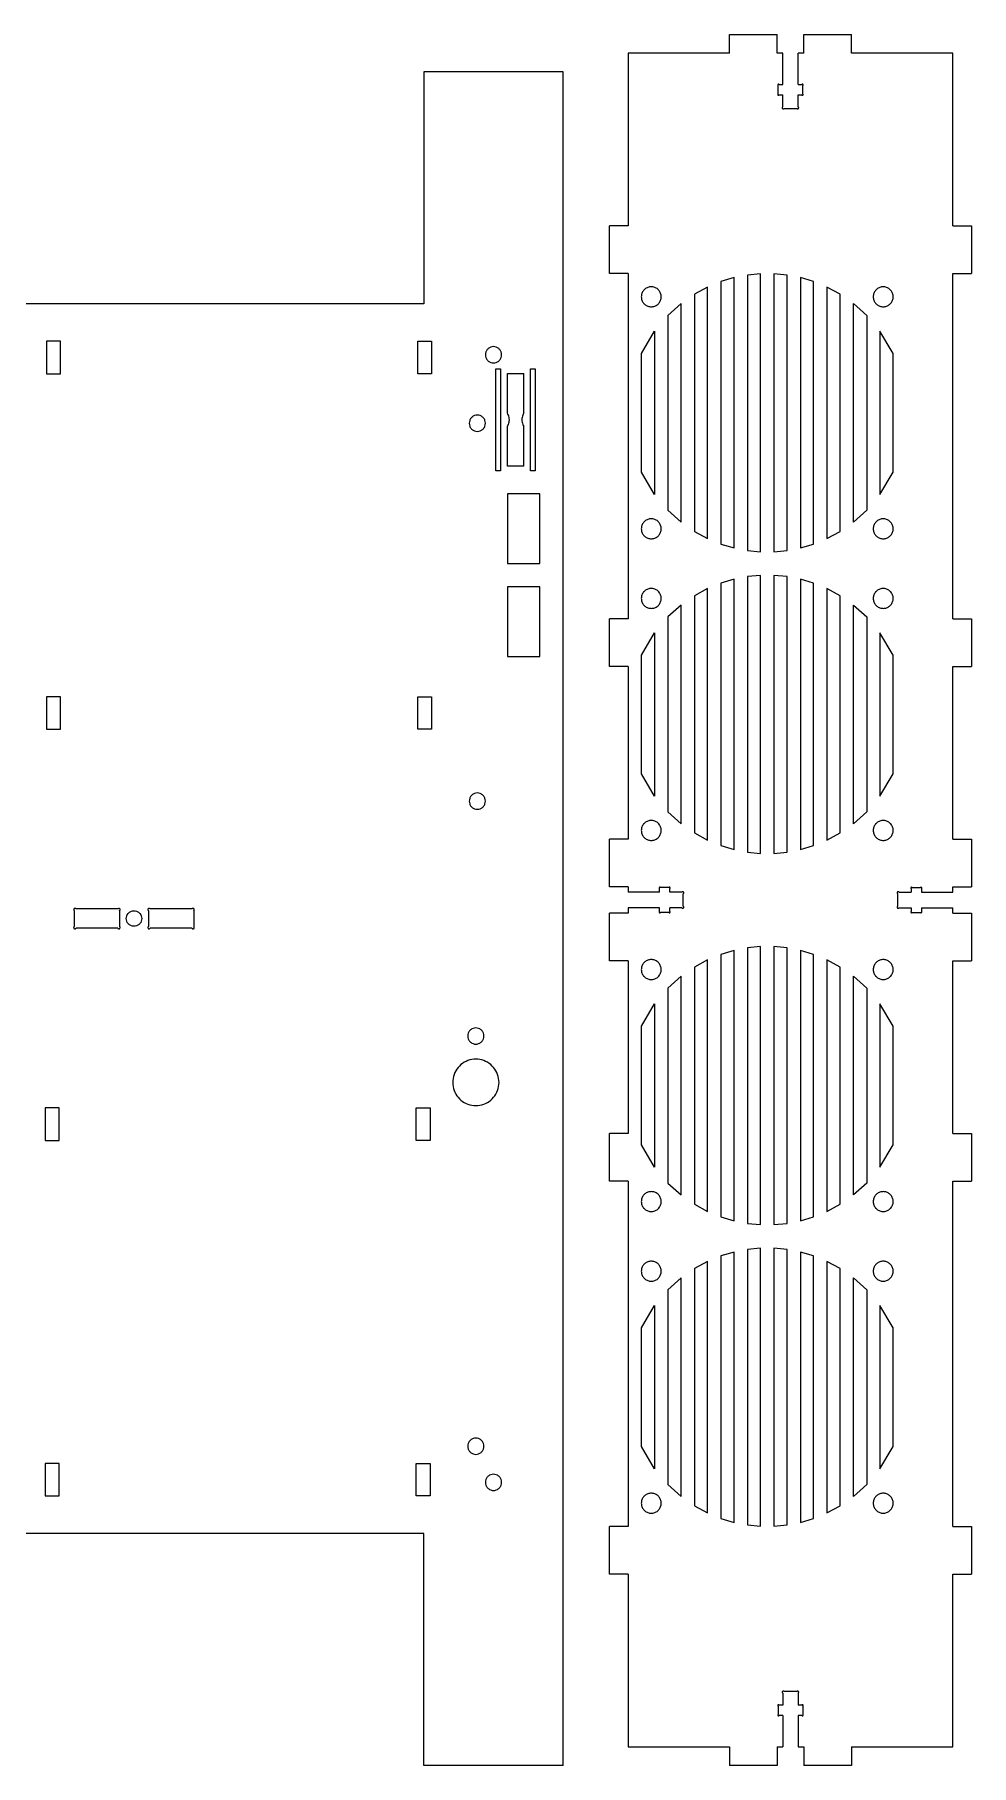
# Model space of a CAD drawing. Extents: x 0 to 1890, y 0 to 1229.
# Drawn here: x 626.1 to 828, y 473 to 846 of the extents above; entities that cross this region are included whole.
import ezdxf

# ---------------------------------------------------------------- set-up
doc = ezdxf.new("R2010")
doc.units = 0
doc.layers.get('0').update_dxf_attribs({"linetype": 'CONTINUOUS'})

msp = doc.modelspace()

# ---------------------------------------------------------------- linework, layer by layer
at = {"color": 7}
for points in [[(775.866436, 845.999755), (786.13314, 845.999755)], [(775.866436, 841.999759), (775.866436, 845.999755)], [(786.536523, 835.233068), (787.333131, 835.233068), (787.333131, 841.999759), (786.13314, 841.999759), (786.13314, 845.999755)], [(791.866421, 845.999755), (802.133124, 845.999755)], [(791.866421, 841.999759), (791.866421, 845.999755)], [(823.999767, 804.791468), (823.999767, 841.999759), (802.133124, 841.999759), (802.133124, 845.999755)], [(775.866436, 841.999759), (753.999794, 841.999759), (753.999794, 804.791468), (749.999798, 804.791468)], [(791.866421, 841.999759), (790.66643, 841.999759)], [(790.66643, 835.233068), (790.66643, 841.999759)], [(739.999794, 837.999762), (709.99981, 837.999762)], [(709.99981, 837.999762), (709.99981, 787.999771)], [(739.999794, 472.999867), (739.999794, 837.999762)], [(786.333138, 833.203159), (786.333138, 835.029683)], [(786.536523, 832.999774), (787.333131, 832.999774)], [(787.333131, 830.403312), (787.333131, 832.999774)], [(790.66643, 835.233068), (791.463037, 835.233068)], [(790.66643, 832.999774), (791.463037, 832.999774)], [(790.66643, 830.403312), (790.66643, 832.999774)], [(791.666422, 833.203159), (791.666422, 835.029683)], [(787.636687, 830.099756), (790.362873, 830.099756)], [(749.999798, 794.524764), (749.999798, 804.791468)], [(823.999767, 804.791468), (827.999763, 804.791468)], [(827.999763, 804.791468), (827.999763, 794.524764)], [(753.999794, 794.524764), (749.999798, 794.524764)], [(753.999794, 794.524764), (753.999794, 720.108156), (749.999798, 720.108156)], [(823.999767, 720.108156), (823.999767, 794.524764), (827.999763, 794.524764)], [(771.142646, 791.605009), (768.285491, 790.054842)], [(771.142646, 737.394545), (771.142646, 791.605009)], [(776.85693, 793.637034), (773.999775, 792.784044)], [(773.999775, 792.784044), (773.999775, 736.215535)], [(776.85693, 735.362545), (776.85693, 793.637034)], [(782.571214, 794.465736), (779.714059, 794.192077)], [(779.714059, 794.192077), (779.714059, 734.807502)], [(782.571214, 734.533817), (782.571214, 794.465736)], [(785.428343, 794.465736), (785.428343, 734.533817)], [(788.285498, 794.192077), (785.428343, 794.465736)], [(788.285498, 734.807502), (788.285498, 794.192077)], [(791.142627, 793.637034), (791.142627, 735.362545)], [(793.999782, 792.784044), (791.142627, 793.637034)], [(793.999782, 736.215535), (793.999782, 792.784044)], [(796.856911, 791.605009), (796.856911, 737.394545)], [(799.714066, 790.054842), (796.856911, 791.605009)], [(709.99981, 787.999771), (29.999992, 787.999771)], [(765.428362, 788.060387), (762.571207, 785.495411)], [(765.428362, 740.939193), (765.428362, 788.060387)], [(768.285491, 790.054842), (768.285491, 738.944738)], [(799.714066, 738.944738), (799.714066, 790.054842)], [(762.571207, 785.495411), (762.571207, 743.504169)], [(628.654824, 779.909793), (628.654824, 772.909794), (631.654828, 772.909794)], [(631.654828, 779.909793), (628.654824, 779.909793)], [(631.654828, 772.909794), (631.654828, 779.909793)], [(708.654801, 772.909794), (708.654801, 779.909793)], [(708.654801, 779.909793), (711.654804, 779.909793), (711.654804, 772.909794)], [(808.285479, 782.112396), (808.285479, 746.887183)], [(811.142634, 777.277322), (808.285479, 782.112396)], [(811.142634, 751.722257), (811.142634, 777.277322)], [(711.654804, 772.909794), (708.654801, 772.909794)], [(725.499785, 773.999771), (726.499804, 773.999771)], [(726.499804, 751.999779), (725.499785, 751.999779), (725.499785, 773.999771)], [(726.499804, 773.999771), (726.499804, 751.999779)], [(727.999806, 772.999778), (731.499792, 772.999778)], [(727.999806, 764.469482), (727.999806, 772.999778)], [(731.499792, 764.469482), (731.499792, 772.999778)], [(732.999794, 773.999771), (733.999787, 773.999771)], [(733.999787, 751.999779), (732.999794, 751.999779), (732.999794, 773.999771)], [(733.999787, 773.999771), (733.999787, 751.999779)], [(731.499792, 752.999797), (727.999806, 752.999797), (727.999806, 761.530094)], [(731.499792, 752.999797), (731.499792, 761.530094)], [(808.285479, 746.887183), (811.142634, 751.722257)], [(734.999805, 746.99979), (727.999806, 746.99979), (727.999806, 731.999798)], [(734.999805, 731.999798), (734.999805, 746.99979)], [(762.571207, 743.504169), (765.428362, 740.939193)], [(768.285491, 738.944738), (771.142646, 737.394545)], [(796.856911, 737.394545), (799.714066, 738.944738)], [(773.999775, 736.215535), (776.85693, 735.362545)], [(791.142627, 735.362545), (793.999782, 736.215535)], [(727.999806, 731.999798), (734.999805, 731.999798)], [(779.714059, 734.807502), (782.571214, 734.533817)], [(785.428343, 734.533817), (788.285498, 734.807502)], [(776.85693, 728.63705), (773.999775, 727.78406)], [(773.999775, 727.78406), (773.999775, 671.215551)], [(776.85693, 670.362561), (776.85693, 728.63705)], [(782.571214, 729.465752), (779.714059, 729.192093)], [(779.714059, 729.192093), (779.714059, 669.807518)], [(782.571214, 669.533833), (782.571214, 729.465752)], [(785.428343, 729.465752), (785.428343, 669.533833)], [(788.285498, 729.192093), (785.428343, 729.465752)], [(788.285498, 669.807518), (788.285498, 729.192093)], [(791.142627, 728.63705), (791.142627, 670.362561)], [(793.999782, 727.78406), (791.142627, 728.63705)], [(793.999782, 671.215551), (793.999782, 727.78406)], [(734.999805, 726.999809), (727.999806, 726.999809), (727.999806, 711.99979)], [(734.999805, 711.99979), (734.999805, 726.999809)], [(771.142646, 726.605024), (768.285491, 725.054858)], [(768.285491, 725.054858), (768.285491, 673.944754)], [(771.142646, 672.394587), (771.142646, 726.605024)], [(796.856911, 726.605024), (796.856911, 672.394587)], [(799.714066, 725.054858), (796.856911, 726.605024)], [(799.714066, 673.944754), (799.714066, 725.054858)], [(749.999798, 709.841452), (749.999798, 720.108156)], [(765.428362, 723.060403), (762.571207, 720.495427)], [(762.571207, 720.495427), (762.571207, 678.504185)], [(765.428362, 675.939209), (765.428362, 723.060403)], [(823.999767, 720.108156), (827.999763, 720.108156)], [(827.999763, 720.108156), (827.999763, 709.841452)], [(808.285479, 717.112412), (808.285479, 681.887199)], [(811.142634, 712.277338), (808.285479, 717.112412)], [(727.999806, 711.99979), (734.999805, 711.99979)], [(753.999794, 709.841452), (749.999798, 709.841452)], [(753.999794, 709.841452), (753.999794, 672.633162), (749.999798, 672.633162)], [(811.142634, 686.722273), (811.142634, 712.277338)], [(823.999767, 672.633162), (823.999767, 709.841452), (827.999763, 709.841452)], [(628.654824, 703.309791), (628.654824, 696.309818), (631.654828, 696.309818)], [(631.654828, 703.309791), (628.654824, 703.309791)], [(631.654828, 696.309818), (631.654828, 703.309791)], [(708.654801, 696.309818), (708.654801, 703.309791)], [(708.654801, 703.309791), (711.654804, 703.309791), (711.654804, 696.309818)], [(711.654804, 696.309818), (708.654801, 696.309818)], [(808.285479, 681.887199), (811.142634, 686.722273)], [(762.571207, 678.504185), (765.428362, 675.939209)], [(749.999798, 662.366458), (749.999798, 672.633162)], [(768.285491, 673.944754), (771.142646, 672.394587)], [(796.856911, 672.394587), (799.714066, 673.944754)], [(823.999767, 672.633162), (827.999763, 672.633162)], [(827.999763, 672.633162), (827.999763, 662.366458)], [(773.999775, 671.215551), (776.85693, 670.362561)], [(779.714059, 669.807518), (782.571214, 669.533833)], [(785.428343, 669.533833), (788.285498, 669.807518)], [(791.142627, 670.362561), (793.999782, 671.215551)], [(753.999794, 662.366458), (749.999798, 662.366458)], [(753.999794, 662.366458), (753.999794, 661.166467)], [(760.766484, 661.166467), (753.999794, 661.166467)], [(760.766484, 661.166467), (760.766484, 661.963074)], [(762.796393, 662.16646), (760.969869, 662.16646)], [(762.999779, 661.166467), (762.999779, 661.963074)], [(765.59624, 661.166467), (762.999779, 661.166467)], [(765.899796, 658.136724), (765.899796, 660.862911)], [(812.099764, 660.862911), (812.099764, 658.136724)], [(812.40332, 661.166467), (814.999782, 661.166467)], [(814.999782, 661.963074), (814.999782, 661.166467)], [(815.203167, 662.16646), (817.029691, 662.16646)], [(817.233076, 661.963074), (817.233076, 661.166467), (823.999767, 661.166467), (823.999767, 662.366458), (827.999763, 662.366458)], [(634.633162, 657.190045), (634.633162, 653.809571)], [(643.990043, 657.566468), (635.009585, 657.566468)], [(644.366466, 657.190045), (644.366466, 653.809571)], [(650.633173, 657.190045), (650.633173, 653.809571)], [(659.990055, 657.566468), (651.00957, 657.566468)], [(660.366477, 657.190045), (660.366477, 653.809571)], [(760.766484, 657.036561), (760.766484, 657.833168), (753.999794, 657.833168), (753.999794, 656.633177), (749.999798, 656.633177)], [(749.999798, 646.366473), (749.999798, 656.633177)], [(762.796393, 656.833175), (760.969869, 656.833175)], [(765.59624, 657.833168), (762.999779, 657.833168)], [(762.999779, 657.036561), (762.999779, 657.833168)], [(812.40332, 657.833168), (814.999782, 657.833168)], [(814.999782, 657.833168), (814.999782, 657.036561)], [(815.203167, 656.833175), (817.029691, 656.833175)], [(817.233076, 657.833168), (817.233076, 657.036561)], [(817.233076, 657.833168), (823.999767, 657.833168)], [(823.999767, 656.633177), (823.999767, 657.833168)], [(823.999767, 656.633177), (827.999763, 656.633177), (827.999763, 646.366473)], [(643.990043, 653.433175), (635.009585, 653.433175)], [(659.990055, 653.433175), (651.00957, 653.433175)], [(782.571214, 649.465775), (779.714059, 649.192117)], [(779.714059, 649.192117), (779.714059, 589.807542)], [(782.571214, 589.533857), (782.571214, 649.465775)], [(785.428343, 649.465775), (785.428343, 589.533857)], [(788.285498, 649.192117), (785.428343, 649.465775)], [(788.285498, 589.807542), (788.285498, 649.192117)], [(753.999794, 646.366473), (749.999798, 646.366473)], [(753.999794, 646.366473), (753.999794, 609.158156), (749.999798, 609.158156)], [(771.142646, 646.605048), (768.285491, 645.054881)], [(771.142646, 592.394584), (771.142646, 646.605048)], [(776.85693, 648.637074), (773.999775, 647.784084)], [(773.999775, 647.784084), (773.999775, 591.215575)], [(776.85693, 590.362585), (776.85693, 648.637074)], [(791.142627, 648.637074), (791.142627, 590.362585)], [(793.999782, 647.784084), (791.142627, 648.637074)], [(793.999782, 591.215575), (793.999782, 647.784084)], [(796.856911, 646.605048), (796.856911, 592.394584)], [(799.714066, 645.054881), (796.856911, 646.605048)], [(823.999767, 609.158156), (823.999767, 646.366473), (827.999763, 646.366473)], [(765.428362, 643.060426), (762.571207, 640.49545)], [(765.428362, 595.939233), (765.428362, 643.060426)], [(768.285491, 645.054881), (768.285491, 593.944778)], [(799.714066, 593.944778), (799.714066, 645.054881)], [(762.571207, 640.49545), (762.571207, 598.504209)], [(808.285479, 637.112436), (808.285479, 601.887223)], [(811.142634, 632.277362), (808.285479, 637.112436)], [(811.142634, 606.722297), (811.142634, 632.277362)], [(628.344812, 614.689825), (628.344812, 607.689825), (631.344816, 607.689825)], [(631.344816, 614.689825), (628.344812, 614.689825)], [(631.344816, 607.689825), (631.344816, 614.689825)], [(708.344788, 607.689825), (708.344788, 614.689825)], [(708.344788, 614.689825), (711.344792, 614.689825), (711.344792, 607.689825)], [(749.999798, 598.891479), (749.999798, 609.158156)], [(823.999767, 609.158156), (827.999763, 609.158156)], [(827.999763, 609.158156), (827.999763, 598.891479)], [(711.344792, 607.689825), (708.344788, 607.689825)], [(808.285479, 601.887223), (811.142634, 606.722297)], [(753.999794, 598.891479), (749.999798, 598.891479)], [(753.999794, 598.891479), (753.999794, 524.474866), (749.999798, 524.474866)], [(762.571207, 598.504209), (765.428362, 595.939233)], [(823.999767, 524.474866), (823.999767, 598.891479), (827.999763, 598.891479)], [(768.285491, 593.944778), (771.142646, 592.394584)], [(796.856911, 592.394584), (799.714066, 593.944778)], [(773.999775, 591.215575), (776.85693, 590.362585)], [(779.714059, 589.807542), (782.571214, 589.533857)], [(785.428343, 589.533857), (788.285498, 589.807542)], [(791.142627, 590.362585), (793.999782, 591.215575)], [(776.85693, 583.63709), (773.999775, 582.7841)], [(773.999775, 582.7841), (773.999775, 526.21558)], [(776.85693, 525.362598), (776.85693, 583.63709)], [(782.571214, 584.465791), (779.714059, 584.192133)], [(779.714059, 584.192133), (779.714059, 524.807553)], [(782.571214, 524.533886), (782.571214, 584.465791)], [(785.428343, 584.465791), (785.428343, 524.533886)], [(788.285498, 584.192133), (785.428343, 584.465791)], [(788.285498, 524.807553), (788.285498, 584.192133)], [(791.142627, 583.63709), (791.142627, 525.362598)], [(793.999782, 582.7841), (791.142627, 583.63709)], [(793.999782, 526.21558), (793.999782, 582.7841)], [(771.142646, 581.605064), (768.285491, 580.054897)], [(768.285491, 580.054897), (768.285491, 528.944788)], [(771.142646, 527.394616), (771.142646, 581.605064)], [(796.856911, 581.605064), (796.856911, 527.394616)], [(799.714066, 580.054897), (796.856911, 581.605064)], [(799.714066, 528.944788), (799.714066, 580.054897)], [(765.428362, 578.060442), (762.571207, 575.495466)], [(762.571207, 575.495466), (762.571207, 533.504224)], [(765.428362, 530.939249), (765.428362, 578.060442)], [(808.285479, 572.112452), (808.285479, 536.887239)], [(811.142634, 567.277378), (808.285479, 572.112452)], [(811.142634, 541.722315), (811.142634, 567.277378)], [(808.285479, 536.887239), (811.142634, 541.722315)], [(628.344812, 538.089849), (628.344812, 531.089852), (631.344816, 531.089852)], [(631.344816, 538.089849), (628.344812, 538.089849)], [(631.344816, 531.089852), (631.344816, 538.089849)], [(708.344788, 531.089852), (708.344788, 538.089849)], [(708.344788, 538.089849), (711.344792, 538.089849), (711.344792, 531.089852)], [(762.571207, 533.504224), (765.428362, 530.939249)], [(711.344792, 531.089852), (708.344788, 531.089852)], [(768.285491, 528.944788), (771.142646, 527.394616)], [(773.999775, 526.21558), (776.85693, 525.362598)], [(791.142627, 525.362598), (793.999782, 526.21558)], [(796.856911, 527.394616), (799.714066, 528.944788)], [(709.99981, 522.999854), (29.999992, 522.999854)], [(709.99981, 472.999867), (709.99981, 522.999854)], [(749.999798, 514.208167), (749.999798, 524.474866)], [(779.714059, 524.807553), (782.571214, 524.533886)], [(785.428343, 524.533886), (788.285498, 524.807553)], [(823.999767, 524.474866), (827.999763, 524.474866)], [(827.999763, 524.474866), (827.999763, 514.208167)], [(753.999794, 514.208167), (749.999798, 514.208167)], [(753.999794, 514.208167), (753.999794, 476.999866), (775.866436, 476.999866), (775.866436, 472.999867)], [(823.999767, 476.999866), (823.999767, 514.208167), (827.999763, 514.208167)], [(790.362873, 488.899863), (787.636687, 488.899863)], [(786.333138, 485.796481), (786.333138, 483.969947)], [(787.333131, 485.999864), (786.536523, 485.999864)], [(787.333131, 488.596304), (787.333131, 485.999864)], [(790.66643, 488.596304), (790.66643, 485.999864)], [(791.463037, 485.999864), (790.66643, 485.999864)], [(791.666422, 485.796481), (791.666422, 483.969947)], [(787.333131, 483.766564), (786.536523, 483.766564)], [(787.333131, 483.766564), (787.333131, 476.999866)], [(790.66643, 483.766564), (790.66643, 476.999866)], [(791.463037, 483.766564), (790.66643, 483.766564)], [(786.13314, 476.999866), (786.13314, 472.999867)], [(786.13314, 476.999866), (787.333131, 476.999866)], [(790.66643, 476.999866), (791.866421, 476.999866)], [(802.133124, 476.999866), (802.133124, 472.999867), (791.866421, 472.999867)], [(791.866421, 476.999866), (791.866421, 472.999867)], [(802.133124, 476.999866), (823.999767, 476.999866)], [(739.999794, 472.999867), (709.99981, 472.999867)], [(786.13314, 472.999867), (775.866436, 472.999867)]]:
    msp.add_lwpolyline(points, dxfattribs=at)
for points in [[(761.149784, 789.499772)], [(802.571195, 740.939193), (802.571195, 788.060387), (805.42835, 785.495411), (805.42835, 743.504169)], [(811.149776, 789.499772)], [(756.856923, 751.722257), (756.856923, 777.277322), (759.714078, 782.112396), (759.714078, 746.887183)], [(726.749805, 776.999774)], [(723.249795, 762.239786)], [(761.149784, 739.499781)], [(811.149776, 739.499781)], [(761.149784, 724.499788)], [(811.149776, 724.499788)], [(802.571195, 675.939209), (802.571195, 723.060403), (805.42835, 720.495427), (805.42835, 678.504185)], [(756.856923, 686.722273), (756.856923, 712.277338), (759.714078, 717.112412), (759.714078, 681.887199)], [(723.249795, 680.809816)], [(761.149784, 674.499823)], [(811.149776, 674.499823)], [(649.166456, 655.499808)], [(761.149784, 644.499812)], [(802.571195, 595.939233), (802.571195, 643.060426), (805.42835, 640.49545), (805.42835, 598.504209)], [(811.149776, 644.499812)], [(756.856923, 606.722297), (756.856923, 632.277362), (759.714078, 637.112436), (759.714078, 601.887223)], [(722.939806, 630.189827)], [(726.18979, 620.189823)], [(761.149784, 594.49982)], [(811.149776, 594.49982)], [(761.149784, 579.499828)], [(811.149776, 579.499828)], [(802.571195, 530.939249), (802.571195, 578.060442), (805.42835, 575.495466), (805.42835, 533.504224)], [(756.856923, 541.722315), (756.856923, 567.277378), (759.714078, 572.112452), (759.714078, 536.887239)], [(722.939806, 541.779849)], [(726.749805, 533.99985)], [(761.149784, 529.499852)], [(811.149776, 529.499852)]]:
    msp.add_lwpolyline(points, close=True, dxfattribs=at)
for points, knots in [([(786.407565, 835.307522), (786.38575, 835.304713), (786.342591, 835.299154), (786.289877, 835.2571), (786.258991, 835.198434), (786.256414, 835.132184), (786.281047, 835.06941), (786.315649, 835.043021), (786.333138, 835.029683)], [0, 0, 0, 0, 0.064924, 0.128448, 0.193372, 0.258296, 0.321819, 0.386743, 0.386743, 0.386743, 0.386743]), ([(786.333138, 833.203159), (786.316742, 833.190878), (786.284262, 833.166549), (786.258829, 833.109272), (786.256758, 833.047704), (786.279754, 832.990088), (786.323452, 832.946389), (786.381068, 832.923394), (786.442636, 832.925465), (786.499913, 832.950898), (786.524242, 832.983378), (786.536523, 832.999774)], [0, 0, 0, 0, 0.060599, 0.120045, 0.180645, 0.241244, 0.30069, 0.361289, 0.421889, 0.481335, 0.541934, 0.541934, 0.541934, 0.541934]), ([(786.536523, 835.233068), (786.526277, 835.247187), (786.505932, 835.275224), (786.459369, 835.302107), (786.424916, 835.305708), (786.407565, 835.307522)], [0, 0, 0, 0, 0.051964, 0.103184, 0.155149, 0.155149, 0.155149, 0.155149]), ([(791.591995, 835.307522), (791.574644, 835.305708), (791.540192, 835.302107), (791.493628, 835.275224), (791.473283, 835.247187), (791.463037, 835.233068)], [0, 0, 0, 0, 0.051964, 0.103184, 0.155149, 0.155149, 0.155149, 0.155149]), ([(791.463037, 832.999774), (791.475318, 832.983378), (791.499647, 832.950898), (791.556924, 832.925465), (791.618492, 832.923394), (791.676108, 832.946389), (791.719807, 832.990088), (791.742802, 833.047704), (791.740731, 833.109272), (791.715298, 833.166549), (791.682818, 833.190878), (791.666422, 833.203159)], [0, 0, 0, 0, 0.060599, 0.120045, 0.180645, 0.241244, 0.30069, 0.361289, 0.421889, 0.481335, 0.541934, 0.541934, 0.541934, 0.541934]), ([(791.666422, 835.029683), (791.683912, 835.043021), (791.718513, 835.06941), (791.743146, 835.132184), (791.740569, 835.198434), (791.709684, 835.2571), (791.656969, 835.299154), (791.61381, 835.304713), (791.591995, 835.307522)], [0, 0, 0, 0, 0.064924, 0.128448, 0.193372, 0.258296, 0.321819, 0.386743, 0.386743, 0.386743, 0.386743]), ([(787.333131, 830.403312), (787.308657, 830.384983), (787.260175, 830.348672), (787.22221, 830.263182), (787.219116, 830.171286), (787.253438, 830.085287), (787.318662, 830.020063), (787.404661, 829.985742), (787.496557, 829.988836), (787.582047, 830.026801), (787.618357, 830.075282), (787.636687, 830.099756)], [0, 0, 0, 0, 0.090451, 0.179179, 0.26963, 0.360081, 0.448809, 0.53926, 0.629711, 0.718439, 0.80889, 0.80889, 0.80889, 0.80889]), ([(790.362873, 830.099756), (790.381203, 830.075282), (790.417513, 830.026801), (790.503004, 829.988836), (790.5949, 829.985742), (790.680898, 830.020063), (790.746123, 830.085287), (790.780444, 830.171286), (790.77735, 830.263182), (790.739385, 830.348672), (790.690904, 830.384983), (790.66643, 830.403312)], [0, 0, 0, 0, 0.090451, 0.179179, 0.26963, 0.360081, 0.448809, 0.53926, 0.629711, 0.718439, 0.80889, 0.80889, 0.80889, 0.80889]), ([(761.149786, 789.499772), (761.124097, 789.751139), (761.073086, 790.250274), (760.677342, 790.909889), (760.097907, 791.400296), (759.380386, 791.660391), (758.619015, 791.660391), (757.902498, 791.400296), (757.319051, 790.909889), (756.938216, 790.250274), (756.805247, 789.499772), (756.938218, 788.749271), (757.319053, 788.089656), (757.9025, 787.599249), (758.619017, 787.339154), (759.380388, 787.339154), (760.097909, 787.599249), (760.677344, 788.089656), (761.073087, 788.749271), (761.124096, 789.248406), (761.149784, 789.499772)], [0, 0, 0, 0, 0.750273, 1.489809, 2.240082, 2.990354, 3.729889, 4.480162, 5.230435, 5.96997, 6.720242, 7.470515, 8.210051, 8.960323, 9.710596, 10.450131, 11.200404, 11.950676, 12.690211, 13.440484, 13.440484, 13.440484, 13.440484]), ([(811.149778, 789.499772), (811.124089, 789.751139), (811.073078, 790.250274), (810.677334, 790.909889), (810.097899, 791.400296), (809.380377, 791.660391), (808.619006, 791.660391), (807.90249, 791.400296), (807.319042, 790.909889), (806.938208, 790.250274), (806.805239, 789.499772), (806.93821, 788.749271), (807.319044, 788.089656), (807.902492, 787.599249), (808.619008, 787.339154), (809.380379, 787.339154), (810.097901, 787.599249), (810.677336, 788.089656), (811.073079, 788.749271), (811.124088, 789.248406), (811.149776, 789.499772)], [0, 0, 0, 0, 0.750273, 1.489809, 2.240082, 2.990354, 3.729889, 4.480162, 5.230435, 5.96997, 6.720242, 7.470515, 8.210051, 8.960323, 9.710596, 10.450131, 11.200404, 11.950676, 12.690211, 13.440484, 13.440484, 13.440484, 13.440484]), ([(726.749808, 776.999774), (726.728898, 777.204375), (726.687375, 777.610648), (726.365258, 778.147544), (725.893624, 778.546712), (725.309595, 778.758418), (724.689874, 778.758418), (724.106664, 778.546712), (723.631764, 778.147544), (723.321783, 777.610648), (723.213552, 776.999774), (723.321786, 776.388901), (723.631768, 775.852005), (724.106667, 775.452837), (724.689878, 775.241131), (725.309599, 775.241131), (725.893627, 775.452837), (726.365261, 775.852005), (726.687377, 776.388901), (726.728896, 776.795174), (726.749805, 776.999774)], [0, 0, 0, 0, 0.610688, 1.212636, 1.823323, 2.43401, 3.035957, 3.646645, 4.257332, 4.859279, 5.469966, 6.080653, 6.682601, 7.293288, 7.903975, 8.505922, 9.116609, 9.727296, 10.329244, 10.939931, 10.939931, 10.939931, 10.939931]), ([(723.249795, 762.239786), (723.229356, 762.444787), (723.18877, 762.851848), (722.867018, 763.390248), (722.395061, 763.790658), (721.81008, 764.003072), (721.189524, 764.003072), (720.604542, 763.790658), (720.132585, 763.390248), (719.810834, 762.851848), (719.770248, 762.444787), (719.749808, 762.239786)], [0, 0, 0, 0, 0.611711, 1.21464, 1.826351, 2.438062, 3.040991, 3.652702, 4.264414, 4.867343, 5.479054, 5.479054, 5.479054, 5.479054]), ([(719.749808, 762.239786), (719.770248, 762.034784), (719.810834, 761.627724), (720.132585, 761.089323), (720.604542, 760.688913), (721.189524, 760.476499), (721.81008, 760.476499), (722.395061, 760.688913), (722.867018, 761.089323), (723.18877, 761.627724), (723.229356, 762.034784), (723.249795, 762.239786)], [0, 0, 0, 0, 0.611711, 1.21464, 1.826351, 2.438062, 3.040991, 3.652702, 4.264414, 4.867343, 5.479054, 5.479054, 5.479054, 5.479054]), ([(727.999806, 761.530094), (728.142239, 761.844226), (728.42501, 762.467868), (728.42501, 763.531708), (728.142239, 764.15535), (727.999806, 764.469482)], [0, 0, 0, 0, 1.027168, 2.039221, 3.066389, 3.066389, 3.066389, 3.066389]), ([(731.499792, 764.469482), (731.357359, 764.15535), (731.074588, 763.531708), (731.074588, 762.467868), (731.357359, 761.844226), (731.499792, 761.530094)], [0, 0, 0, 0, 1.027168, 2.039221, 3.066389, 3.066389, 3.066389, 3.066389]), ([(761.149786, 739.499781), (761.124097, 739.751147), (761.073086, 740.250282), (760.677342, 740.909897), (760.097907, 741.400304), (759.380386, 741.660399), (758.619015, 741.660399), (757.902498, 741.400304), (757.319051, 740.909897), (756.938216, 740.250282), (756.805247, 739.49978), (756.938218, 738.749279), (757.319053, 738.089664), (757.9025, 737.599257), (758.619017, 737.339162), (759.380388, 737.339162), (760.097909, 737.599257), (760.677344, 738.089664), (761.073087, 738.749279), (761.124096, 739.248414), (761.149784, 739.499781)], [0, 0, 0, 0, 0.750273, 1.489809, 2.240082, 2.990354, 3.729889, 4.480162, 5.230435, 5.96997, 6.720242, 7.470515, 8.210051, 8.960323, 9.710596, 10.450131, 11.200404, 11.950676, 12.690211, 13.440484, 13.440484, 13.440484, 13.440484]), ([(811.149778, 739.499781), (811.124089, 739.751147), (811.073078, 740.250282), (810.677334, 740.909897), (810.097899, 741.400304), (809.380377, 741.660399), (808.619006, 741.660399), (807.90249, 741.400304), (807.319042, 740.909897), (806.938208, 740.250282), (806.805239, 739.49978), (806.93821, 738.749279), (807.319044, 738.089664), (807.902492, 737.599257), (808.619008, 737.339162), (809.380379, 737.339162), (810.097901, 737.599257), (810.677336, 738.089664), (811.073079, 738.749279), (811.124088, 739.248414), (811.149776, 739.499781)], [0, 0, 0, 0, 0.750273, 1.489809, 2.240082, 2.990354, 3.729889, 4.480162, 5.230435, 5.96997, 6.720242, 7.470515, 8.210051, 8.960323, 9.710596, 10.450131, 11.200404, 11.950676, 12.690211, 13.440484, 13.440484, 13.440484, 13.440484]), ([(761.149786, 724.499788), (761.124097, 724.751155), (761.073086, 725.25029), (760.677342, 725.909905), (760.097907, 726.400312), (759.380386, 726.660407), (758.619015, 726.660407), (757.902498, 726.400312), (757.319051, 725.909905), (756.938216, 725.25029), (756.805247, 724.499788), (756.938218, 723.749287), (757.319053, 723.089672), (757.9025, 722.599265), (758.619017, 722.33917), (759.380388, 722.33917), (760.097909, 722.599265), (760.677344, 723.089672), (761.073087, 723.749287), (761.124096, 724.248422), (761.149784, 724.499788)], [0, 0, 0, 0, 0.750273, 1.489809, 2.240082, 2.990354, 3.729889, 4.480162, 5.230435, 5.96997, 6.720242, 7.470515, 8.210051, 8.960323, 9.710596, 10.450131, 11.200404, 11.950676, 12.690211, 13.440484, 13.440484, 13.440484, 13.440484]), ([(811.149778, 724.499788), (811.124089, 724.751155), (811.073078, 725.25029), (810.677334, 725.909905), (810.097899, 726.400312), (809.380377, 726.660407), (808.619006, 726.660407), (807.90249, 726.400312), (807.319042, 725.909905), (806.938208, 725.25029), (806.805239, 724.499788), (806.93821, 723.749287), (807.319044, 723.089672), (807.902492, 722.599265), (808.619008, 722.33917), (809.380379, 722.33917), (810.097901, 722.599265), (810.677336, 723.089672), (811.073079, 723.749287), (811.124088, 724.248422), (811.149776, 724.499788)], [0, 0, 0, 0, 0.750273, 1.489809, 2.240082, 2.990354, 3.729889, 4.480162, 5.230435, 5.96997, 6.720242, 7.470515, 8.210051, 8.960323, 9.710596, 10.450131, 11.200404, 11.950676, 12.690211, 13.440484, 13.440484, 13.440484, 13.440484]), ([(723.249795, 680.809816), (723.229356, 681.014818), (723.18877, 681.421878), (722.867018, 681.960279), (722.395061, 682.360689), (721.81008, 682.573103), (721.189524, 682.573103), (720.604542, 682.360689), (720.132585, 681.960279), (719.810834, 681.421878), (719.770248, 681.014818), (719.749808, 680.809816)], [0, 0, 0, 0, 0.611711, 1.21464, 1.826351, 2.438062, 3.040991, 3.652702, 4.264414, 4.867343, 5.479054, 5.479054, 5.479054, 5.479054]), ([(719.749808, 680.809816), (719.770248, 680.604814), (719.810834, 680.197754), (720.132585, 679.659354), (720.604542, 679.258944), (721.189524, 679.046529), (721.81008, 679.046529), (722.395061, 679.258944), (722.867018, 679.659354), (723.18877, 680.197754), (723.229356, 680.604814), (723.249795, 680.809816)], [0, 0, 0, 0, 0.611711, 1.21464, 1.826351, 2.438062, 3.040991, 3.652702, 4.264414, 4.867343, 5.479054, 5.479054, 5.479054, 5.479054]), ([(761.149786, 674.499823), (761.124097, 674.751189), (761.073086, 675.250325), (760.677342, 675.90994), (760.097907, 676.400346), (759.380386, 676.660442), (758.619015, 676.660442), (757.902498, 676.400346), (757.319051, 675.90994), (756.938216, 675.250325), (756.805247, 674.499823), (756.938218, 673.749321), (757.319053, 673.089706), (757.9025, 672.5993), (758.619017, 672.339204), (759.380388, 672.339204), (760.097909, 672.5993), (760.677344, 673.089706), (761.073087, 673.749321), (761.124096, 674.248457), (761.149784, 674.499823)], [0, 0, 0, 0, 0.750273, 1.489809, 2.240082, 2.990354, 3.729889, 4.480162, 5.230435, 5.96997, 6.720242, 7.470515, 8.210051, 8.960323, 9.710596, 10.450131, 11.200404, 11.950676, 12.690211, 13.440484, 13.440484, 13.440484, 13.440484]), ([(811.149778, 674.499823), (811.124089, 674.751189), (811.073078, 675.250325), (810.677334, 675.90994), (810.097899, 676.400346), (809.380377, 676.660442), (808.619006, 676.660442), (807.90249, 676.400346), (807.319042, 675.90994), (806.938208, 675.250325), (806.805239, 674.499823), (806.93821, 673.749321), (807.319044, 673.089706), (807.902492, 672.5993), (808.619008, 672.339204), (809.380379, 672.339204), (810.097901, 672.5993), (810.677336, 673.089706), (811.073079, 673.749321), (811.124088, 674.248457), (811.149776, 674.499823)], [0, 0, 0, 0, 0.750273, 1.489809, 2.240082, 2.990354, 3.729889, 4.480162, 5.230435, 5.96997, 6.720242, 7.470515, 8.210051, 8.960323, 9.710596, 10.450131, 11.200404, 11.950676, 12.690211, 13.440484, 13.440484, 13.440484, 13.440484]), ([(760.969869, 662.16646), (760.956531, 662.183949), (760.930143, 662.218551), (760.867368, 662.243183), (760.801119, 662.240607), (760.742452, 662.209721), (760.700398, 662.157007), (760.69484, 662.113847), (760.692031, 662.092032)], [0, 0, 0, 0, 0.064924, 0.128448, 0.193372, 0.258296, 0.321819, 0.386743, 0.386743, 0.386743, 0.386743]), ([(760.692031, 662.092032), (760.693844, 662.074682), (760.697445, 662.040229), (760.724329, 661.993666), (760.752365, 661.97332), (760.766484, 661.963074)], [0, 0, 0, 0, 0.051964, 0.103184, 0.155149, 0.155149, 0.155149, 0.155149]), ([(762.999779, 661.963074), (763.016175, 661.975356), (763.048654, 661.999685), (763.074087, 662.056962), (763.076159, 662.11853), (763.053163, 662.176146), (763.009465, 662.219844), (762.951849, 662.24284), (762.890281, 662.240768), (762.833004, 662.215335), (762.808675, 662.182856), (762.796393, 662.16646)], [0, 0, 0, 0, 0.060599, 0.120045, 0.180645, 0.241244, 0.30069, 0.361289, 0.421889, 0.481335, 0.541934, 0.541934, 0.541934, 0.541934]), ([(765.899796, 660.862911), (765.92427, 660.88124), (765.972752, 660.917551), (766.010717, 661.003041), (766.013811, 661.094937), (765.979489, 661.180936), (765.914265, 661.24616), (765.828266, 661.280482), (765.73637, 661.277388), (765.65088, 661.239423), (765.61457, 661.190941), (765.59624, 661.166467)], [0, 0, 0, 0, 0.090451, 0.179179, 0.26963, 0.360081, 0.448809, 0.53926, 0.629711, 0.718439, 0.80889, 0.80889, 0.80889, 0.80889]), ([(812.40332, 661.166467), (812.384991, 661.190941), (812.34868, 661.239423), (812.26319, 661.277388), (812.171294, 661.280482), (812.085295, 661.24616), (812.020071, 661.180936), (811.98575, 661.094937), (811.988844, 661.003041), (812.026809, 660.917551), (812.07529, 660.88124), (812.099764, 660.862911)], [0, 0, 0, 0, 0.090451, 0.179179, 0.26963, 0.360081, 0.448809, 0.53926, 0.629711, 0.718439, 0.80889, 0.80889, 0.80889, 0.80889]), ([(815.203167, 662.16646), (815.190886, 662.182856), (815.166557, 662.215335), (815.10928, 662.240768), (815.047712, 662.24284), (814.990096, 662.219844), (814.946397, 662.176146), (814.923402, 662.11853), (814.925473, 662.056962), (814.950906, 661.999685), (814.983386, 661.975356), (814.999782, 661.963074)], [0, 0, 0, 0, 0.060599, 0.120045, 0.180645, 0.241244, 0.30069, 0.361289, 0.421889, 0.481335, 0.541934, 0.541934, 0.541934, 0.541934]), ([(817.307503, 662.092032), (817.304689, 662.113841), (817.29912, 662.156988), (817.25707, 662.209682), (817.198418, 662.240558), (817.132186, 662.243139), (817.069424, 662.218524), (817.043031, 662.18394), (817.029691, 662.16646)], [0, 0, 0, 0, 0.064908, 0.128416, 0.193323, 0.258231, 0.321739, 0.386647, 0.386647, 0.386647, 0.386647]), ([(817.233076, 661.963074), (817.247192, 661.973322), (817.275222, 661.993671), (817.302095, 662.040233), (817.305692, 662.074683), (817.307503, 662.092032)], [0, 0, 0, 0, 0.051959, 0.103174, 0.155134, 0.155134, 0.155134, 0.155134]), ([(635.009585, 657.566468), (634.986854, 657.596811), (634.941826, 657.656919), (634.835821, 657.703984), (634.721878, 657.707814), (634.615248, 657.665255), (634.534375, 657.584383), (634.491816, 657.477753), (634.495647, 657.363809), (634.542711, 657.257805), (634.60282, 657.212776), (634.633162, 657.190045)], [0, 0, 0, 0, 0.112151, 0.222168, 0.33432, 0.446471, 0.556488, 0.668639, 0.780791, 0.890808, 1.002959, 1.002959, 1.002959, 1.002959]), ([(644.366466, 657.190045), (644.396809, 657.212776), (644.456917, 657.257805), (644.503982, 657.363809), (644.507812, 657.477753), (644.465253, 657.584383), (644.384381, 657.665255), (644.277751, 657.707814), (644.163807, 657.703984), (644.057803, 657.656919), (644.012774, 657.596811), (643.990043, 657.566468)], [0, 0, 0, 0, 0.112151, 0.222168, 0.33432, 0.446471, 0.556488, 0.668639, 0.780791, 0.890808, 1.002959, 1.002959, 1.002959, 1.002959]), ([(649.166456, 655.499808), (649.146543, 655.694664), (649.107002, 656.081587), (648.800227, 656.592911), (648.351057, 656.973067), (647.794845, 657.17469), (647.204641, 657.17469), (646.649207, 656.973067), (646.196927, 656.592911), (645.901709, 656.081587), (645.798634, 655.499808), (645.901709, 654.91803), (646.196927, 654.406705), (646.649207, 654.026549), (647.204641, 653.824926), (647.794845, 653.824926), (648.351057, 654.026549), (648.800227, 654.406705), (649.107002, 654.91803), (649.146543, 655.304952), (649.166456, 655.499808)], [0, 0, 0, 0, 0.581601, 1.154878, 1.736479, 2.31808, 2.891357, 3.472958, 4.054559, 4.627836, 5.209437, 5.791038, 6.364316, 6.945917, 7.527518, 8.100795, 8.682396, 9.263997, 9.837275, 10.418876, 10.418876, 10.418876, 10.418876]), ([(651.00957, 657.566468), (650.98684, 657.596815), (650.941813, 657.656931), (650.835803, 657.704005), (650.721851, 657.707838), (650.615214, 657.665276), (650.534338, 657.584394), (650.491783, 657.477754), (650.495624, 657.363802), (650.542705, 657.257795), (650.602825, 657.212773), (650.633173, 657.190045)], [0, 0, 0, 0, 0.112159, 0.222184, 0.334343, 0.446503, 0.556527, 0.668686, 0.780846, 0.89087, 1.00303, 1.00303, 1.00303, 1.00303]), ([(660.366477, 657.190045), (660.39682, 657.212776), (660.456928, 657.257805), (660.503993, 657.363809), (660.507823, 657.477753), (660.465264, 657.584383), (660.384392, 657.665255), (660.277762, 657.707814), (660.163818, 657.703984), (660.057814, 657.656919), (660.012785, 657.596811), (659.990055, 657.566468)], [0, 0, 0, 0, 0.112151, 0.222168, 0.33432, 0.446471, 0.556488, 0.668639, 0.780791, 0.890808, 1.002959, 1.002959, 1.002959, 1.002959]), ([(760.766484, 657.036561), (760.752365, 657.026315), (760.724329, 657.00597), (760.697445, 656.959406), (760.693844, 656.924953), (760.692031, 656.907603)], [0, 0, 0, 0, 0.051964, 0.103184, 0.155149, 0.155149, 0.155149, 0.155149]), ([(760.692031, 656.907603), (760.69484, 656.885788), (760.700398, 656.842628), (760.742452, 656.789914), (760.801119, 656.759028), (760.867368, 656.756452), (760.930143, 656.781084), (760.956531, 656.815686), (760.969869, 656.833175)], [0, 0, 0, 0, 0.064924, 0.128448, 0.193372, 0.258296, 0.321819, 0.386743, 0.386743, 0.386743, 0.386743]), ([(762.796393, 656.833175), (762.808675, 656.81678), (762.833004, 656.7843), (762.890281, 656.758867), (762.951849, 656.756796), (763.009465, 656.779791), (763.053163, 656.823489), (763.076159, 656.881106), (763.074087, 656.942673), (763.048654, 656.99995), (763.016175, 657.024279), (762.999779, 657.036561)], [0, 0, 0, 0, 0.060599, 0.120045, 0.180645, 0.241244, 0.30069, 0.361289, 0.421889, 0.481335, 0.541934, 0.541934, 0.541934, 0.541934]), ([(765.59624, 657.833168), (765.61457, 657.808694), (765.65088, 657.760213), (765.73637, 657.722248), (765.828266, 657.719154), (765.914265, 657.753475), (765.979489, 657.818699), (766.013811, 657.904698), (766.010717, 657.996594), (765.972752, 658.082084), (765.92427, 658.118395), (765.899796, 658.136724)], [0, 0, 0, 0, 0.090451, 0.179179, 0.26963, 0.360081, 0.448809, 0.53926, 0.629711, 0.718439, 0.80889, 0.80889, 0.80889, 0.80889]), ([(812.099764, 658.136724), (812.07529, 658.118395), (812.026809, 658.082084), (811.988844, 657.996594), (811.98575, 657.904698), (812.020071, 657.818699), (812.085295, 657.753475), (812.171294, 657.719154), (812.26319, 657.722248), (812.34868, 657.760213), (812.384991, 657.808694), (812.40332, 657.833168)], [0, 0, 0, 0, 0.090451, 0.179179, 0.26963, 0.360081, 0.448809, 0.53926, 0.629711, 0.718439, 0.80889, 0.80889, 0.80889, 0.80889]), ([(814.999782, 657.036561), (814.983386, 657.024279), (814.950906, 656.99995), (814.925473, 656.942673), (814.923402, 656.881106), (814.946397, 656.823489), (814.990096, 656.779791), (815.047712, 656.756796), (815.10928, 656.758867), (815.166557, 656.7843), (815.190886, 656.81678), (815.203167, 656.833175)], [0, 0, 0, 0, 0.060599, 0.120045, 0.180645, 0.241244, 0.30069, 0.361289, 0.421889, 0.481335, 0.541934, 0.541934, 0.541934, 0.541934]), ([(817.029691, 656.833175), (817.043031, 656.815695), (817.069424, 656.781111), (817.132186, 656.756496), (817.198418, 656.759078), (817.25707, 656.789953), (817.29912, 656.842647), (817.304689, 656.885794), (817.307503, 656.907603)], [0, 0, 0, 0, 0.064908, 0.128416, 0.193323, 0.258231, 0.321739, 0.386647, 0.386647, 0.386647, 0.386647]), ([(817.307503, 656.907603), (817.305692, 656.924952), (817.302095, 656.959402), (817.275222, 657.005964), (817.247192, 657.026313), (817.233076, 657.036561)], [0, 0, 0, 0, 0.051959, 0.103174, 0.155134, 0.155134, 0.155134, 0.155134]), ([(634.633162, 653.809571), (634.600799, 653.784885), (634.53677, 653.736046), (634.491199, 653.61981), (634.495975, 653.497423), (634.553166, 653.388039), (634.650646, 653.313224), (634.76312, 653.288135), (634.866776, 653.306933), (634.952988, 653.354782), (634.990629, 653.406919), (635.009585, 653.433175)], [0, 0, 0, 0, 0.120153, 0.237715, 0.357868, 0.478021, 0.595583, 0.715736, 0.811895, 0.906678, 1.002837, 1.002837, 1.002837, 1.002837]), ([(643.990043, 653.433175), (644.009002, 653.406916), (644.046646, 653.354775), (644.132869, 653.306926), (644.236532, 653.288135), (644.349003, 653.313235), (644.446474, 653.388053), (644.503656, 653.497437), (644.508427, 653.619819), (644.462855, 653.73605), (644.398829, 653.784886), (644.366466, 653.809571)], [0, 0, 0, 0, 0.096168, 0.190959, 0.287127, 0.407275, 0.524833, 0.644982, 0.76513, 0.882688, 1.002837, 1.002837, 1.002837, 1.002837]), ([(650.633173, 653.809571), (650.600811, 653.784886), (650.536784, 653.73605), (650.491212, 653.619819), (650.495983, 653.497437), (650.553166, 653.388053), (650.650637, 653.313236), (650.763105, 653.288132), (650.866761, 653.306933), (650.952973, 653.354782), (650.990614, 653.406918), (651.00957, 653.433175)], [0, 0, 0, 0, 0.120149, 0.237707, 0.357855, 0.478004, 0.595562, 0.71571, 0.811869, 0.906652, 1.002811, 1.002811, 1.002811, 1.002811]), ([(659.990055, 653.433175), (660.009011, 653.406919), (660.046652, 653.354782), (660.132864, 653.306933), (660.23652, 653.288135), (660.348994, 653.313224), (660.446474, 653.388039), (660.503665, 653.497423), (660.508441, 653.61981), (660.46287, 653.736046), (660.398841, 653.784885), (660.366477, 653.809571)], [0, 0, 0, 0, 0.096159, 0.190942, 0.287101, 0.407254, 0.524816, 0.644969, 0.765122, 0.882684, 1.002837, 1.002837, 1.002837, 1.002837]), ([(761.149786, 644.499812), (761.124097, 644.751178), (761.073086, 645.250314), (760.677342, 645.909929), (760.097907, 646.400335), (759.380386, 646.660431), (758.619015, 646.660431), (757.902498, 646.400335), (757.319051, 645.909929), (756.938216, 645.250314), (756.805247, 644.499812), (756.938218, 643.74931), (757.319053, 643.089695), (757.9025, 642.599289), (758.619017, 642.339193), (759.380388, 642.339193), (760.097909, 642.599289), (760.677344, 643.089695), (761.073087, 643.74931), (761.124096, 644.248446), (761.149784, 644.499812)], [0, 0, 0, 0, 0.750273, 1.489809, 2.240082, 2.990354, 3.729889, 4.480162, 5.230435, 5.96997, 6.720242, 7.470515, 8.210051, 8.960323, 9.710596, 10.450131, 11.200404, 11.950676, 12.690211, 13.440484, 13.440484, 13.440484, 13.440484]), ([(811.149778, 644.499812), (811.124089, 644.751178), (811.073078, 645.250314), (810.677334, 645.909929), (810.097899, 646.400335), (809.380377, 646.660431), (808.619006, 646.660431), (807.90249, 646.400335), (807.319042, 645.909929), (806.938208, 645.250314), (806.805239, 644.499812), (806.93821, 643.74931), (807.319044, 643.089695), (807.902492, 642.599289), (808.619008, 642.339193), (809.380379, 642.339193), (810.097901, 642.599289), (810.677336, 643.089695), (811.073079, 643.74931), (811.124088, 644.248446), (811.149776, 644.499812)], [0, 0, 0, 0, 0.750273, 1.489809, 2.240082, 2.990354, 3.729889, 4.480162, 5.230435, 5.96997, 6.720242, 7.470515, 8.210051, 8.960323, 9.710596, 10.450131, 11.200404, 11.950676, 12.690211, 13.440484, 13.440484, 13.440484, 13.440484]), ([(722.939809, 630.189827), (722.918899, 630.394427), (722.877376, 630.8007), (722.555259, 631.337596), (722.083625, 631.736764), (721.499596, 631.94847), (720.879876, 631.94847), (720.296665, 631.736764), (719.821765, 631.337596), (719.511784, 630.8007), (719.403553, 630.189826), (719.511787, 629.578953), (719.821769, 629.042057), (720.296668, 628.642889), (720.879879, 628.431183), (721.4996, 628.431183), (722.083629, 628.642889), (722.555262, 629.042057), (722.877378, 629.578953), (722.918897, 629.985226), (722.939806, 630.189827)], [0, 0, 0, 0, 0.610688, 1.212636, 1.823323, 2.43401, 3.035957, 3.646645, 4.257332, 4.859279, 5.469966, 6.080653, 6.682601, 7.293288, 7.903975, 8.505922, 9.116609, 9.727296, 10.329244, 10.939931, 10.939931, 10.939931, 10.939931]), ([(726.189791, 620.189823), (726.130051, 620.774396), (726.011425, 621.935176), (725.091091, 623.469164), (723.743567, 624.609645), (722.074913, 625.214517), (720.304283, 625.214517), (718.637966, 624.609645), (717.281111, 623.469164), (716.395449, 621.935176), (716.08622, 620.189823), (716.395451, 618.44447), (717.281113, 616.910481), (718.637968, 615.770001), (720.304285, 615.165128), (722.074915, 615.165128), (723.743569, 615.770001), (725.091092, 616.910481), (726.011426, 618.44447), (726.13005, 619.60525), (726.18979, 620.189823)], [0, 0, 0, 0, 1.74482, 3.46467, 5.20949, 6.95431, 8.674159, 10.418979, 12.163799, 13.883648, 15.628469, 17.373289, 19.093138, 20.837958, 22.582778, 24.302627, 26.047447, 27.792267, 29.512116, 31.256937, 31.256937, 31.256937, 31.256937]), ([(761.149786, 594.49982), (761.124097, 594.751187), (761.073086, 595.250322), (760.677342, 595.909937), (760.097907, 596.400344), (759.380386, 596.660439), (758.619015, 596.660439), (757.902498, 596.400344), (757.319051, 595.909937), (756.938216, 595.250322), (756.805247, 594.49982), (756.938218, 593.749319), (757.319053, 593.089704), (757.9025, 592.599297), (758.619017, 592.339202), (759.380388, 592.339202), (760.097909, 592.599297), (760.677344, 593.089703), (761.073087, 593.749319), (761.124096, 594.248454), (761.149784, 594.49982)], [0, 0, 0, 0, 0.750273, 1.489809, 2.240082, 2.990354, 3.729889, 4.480162, 5.230435, 5.96997, 6.720242, 7.470515, 8.210051, 8.960323, 9.710596, 10.450131, 11.200404, 11.950676, 12.690211, 13.440484, 13.440484, 13.440484, 13.440484]), ([(811.149778, 594.49982), (811.124089, 594.751187), (811.073078, 595.250322), (810.677334, 595.909937), (810.097899, 596.400344), (809.380377, 596.660439), (808.619006, 596.660439), (807.90249, 596.400344), (807.319042, 595.909937), (806.938208, 595.250322), (806.805239, 594.49982), (806.93821, 593.749319), (807.319044, 593.089704), (807.902492, 592.599297), (808.619008, 592.339202), (809.380379, 592.339202), (810.097901, 592.599297), (810.677336, 593.089703), (811.073079, 593.749319), (811.124088, 594.248454), (811.149776, 594.49982)], [0, 0, 0, 0, 0.750273, 1.489809, 2.240082, 2.990354, 3.729889, 4.480162, 5.230435, 5.96997, 6.720242, 7.470515, 8.210051, 8.960323, 9.710596, 10.450131, 11.200404, 11.950676, 12.690211, 13.440484, 13.440484, 13.440484, 13.440484]), ([(761.149786, 579.499828), (761.124097, 579.751194), (761.073086, 580.25033), (760.677342, 580.909945), (760.097907, 581.400351), (759.380386, 581.660447), (758.619015, 581.660447), (757.902498, 581.400351), (757.319051, 580.909945), (756.938216, 580.25033), (756.805247, 579.499828), (756.938218, 578.749326), (757.319053, 578.089711), (757.9025, 577.599305), (758.619017, 577.339209), (759.380388, 577.339209), (760.097909, 577.599305), (760.677344, 578.089711), (761.073087, 578.749326), (761.124096, 579.248462), (761.149784, 579.499828)], [0, 0, 0, 0, 0.750273, 1.489809, 2.240082, 2.990354, 3.729889, 4.480162, 5.230435, 5.96997, 6.720242, 7.470515, 8.210051, 8.960323, 9.710596, 10.450131, 11.200404, 11.950676, 12.690211, 13.440484, 13.440484, 13.440484, 13.440484]), ([(811.149778, 579.499828), (811.124089, 579.751194), (811.073078, 580.25033), (810.677334, 580.909945), (810.097899, 581.400351), (809.380377, 581.660447), (808.619006, 581.660447), (807.90249, 581.400351), (807.319042, 580.909945), (806.938208, 580.25033), (806.805239, 579.499828), (806.93821, 578.749326), (807.319044, 578.089711), (807.902492, 577.599305), (808.619008, 577.339209), (809.380379, 577.339209), (810.097901, 577.599305), (810.677336, 578.089711), (811.073079, 578.749326), (811.124088, 579.248462), (811.149776, 579.499828)], [0, 0, 0, 0, 0.750273, 1.489809, 2.240082, 2.990354, 3.729889, 4.480162, 5.230435, 5.96997, 6.720242, 7.470515, 8.210051, 8.960323, 9.710596, 10.450131, 11.200404, 11.950676, 12.690211, 13.440484, 13.440484, 13.440484, 13.440484]), ([(722.939809, 541.779849), (722.918899, 541.98445), (722.877376, 542.390723), (722.555259, 542.927618), (722.083625, 543.326787), (721.499596, 543.538492), (720.879876, 543.538492), (720.296665, 543.326787), (719.821765, 542.927619), (719.511784, 542.390723), (719.403553, 541.779849), (719.511787, 541.168976), (719.821769, 540.63208), (720.296668, 540.232911), (720.879879, 540.021206), (721.4996, 540.021206), (722.083629, 540.232911), (722.555262, 540.63208), (722.877378, 541.168976), (722.918897, 541.575249), (722.939806, 541.779849)], [0, 0, 0, 0, 0.610688, 1.212636, 1.823323, 2.43401, 3.035957, 3.646645, 4.257332, 4.859279, 5.469966, 6.080653, 6.682601, 7.293288, 7.903975, 8.505922, 9.116609, 9.727296, 10.329244, 10.939931, 10.939931, 10.939931, 10.939931]), ([(726.749808, 533.99985), (726.728898, 534.20445), (726.687375, 534.610723), (726.365258, 535.147619), (725.893624, 535.546787), (725.309595, 535.758493), (724.689874, 535.758493), (724.106664, 535.546787), (723.631764, 535.147619), (723.321783, 534.610723), (723.213552, 533.99985), (723.321786, 533.388976), (723.631768, 532.85208), (724.106667, 532.452912), (724.689878, 532.241207), (725.309599, 532.241207), (725.893627, 532.452912), (726.365261, 532.85208), (726.687377, 533.388976), (726.728896, 533.795249), (726.749805, 533.99985)], [0, 0, 0, 0, 0.610688, 1.212636, 1.823323, 2.43401, 3.035957, 3.646645, 4.257332, 4.859279, 5.469966, 6.080653, 6.682601, 7.293288, 7.903975, 8.505922, 9.116609, 9.727296, 10.329244, 10.939931, 10.939931, 10.939931, 10.939931]), ([(761.149786, 529.499852), (761.124097, 529.751219), (761.073086, 530.250354), (760.677342, 530.909969), (760.097907, 531.400375), (759.380386, 531.660471), (758.619015, 531.660471), (757.902498, 531.400375), (757.319051, 530.909969), (756.938216, 530.250354), (756.805247, 529.499852), (756.938218, 528.74935), (757.319053, 528.089735), (757.9025, 527.599329), (758.619017, 527.339233), (759.380388, 527.339233), (760.097909, 527.599329), (760.677344, 528.089735), (761.073087, 528.74935), (761.124096, 529.248486), (761.149784, 529.499852)], [0, 0, 0, 0, 0.750273, 1.489809, 2.240082, 2.990354, 3.729889, 4.480162, 5.230435, 5.96997, 6.720242, 7.470515, 8.210051, 8.960323, 9.710596, 10.450131, 11.200404, 11.950676, 12.690211, 13.440484, 13.440484, 13.440484, 13.440484]), ([(811.149778, 529.499852), (811.124089, 529.751219), (811.073078, 530.250354), (810.677334, 530.909969), (810.097899, 531.400375), (809.380377, 531.660471), (808.619006, 531.660471), (807.90249, 531.400375), (807.319042, 530.909969), (806.938208, 530.250354), (806.805239, 529.499852), (806.93821, 528.74935), (807.319044, 528.089735), (807.902492, 527.599329), (808.619008, 527.339233), (809.380379, 527.339233), (810.097901, 527.599329), (810.677336, 528.089735), (811.073079, 528.74935), (811.124088, 529.248486), (811.149776, 529.499852)], [0, 0, 0, 0, 0.750273, 1.489809, 2.240082, 2.990354, 3.729889, 4.480162, 5.230435, 5.96997, 6.720242, 7.470515, 8.210051, 8.960323, 9.710596, 10.450131, 11.200404, 11.950676, 12.690211, 13.440484, 13.440484, 13.440484, 13.440484]), ([(787.636687, 488.899863), (787.618357, 488.924336), (787.582046, 488.972817), (787.496556, 489.01078), (787.404661, 489.013873), (787.318663, 488.979551), (787.25344, 488.914327), (787.219119, 488.828329), (787.222212, 488.736434), (787.260176, 488.650944), (787.308657, 488.614634), (787.333131, 488.596304)], [0, 0, 0, 0, 0.09045, 0.179178, 0.269628, 0.360077, 0.448806, 0.539255, 0.629705, 0.718433, 0.808883, 0.808883, 0.808883, 0.808883]), ([(790.66643, 488.596304), (790.690903, 488.614634), (790.739384, 488.650944), (790.777348, 488.736434), (790.780442, 488.828329), (790.746121, 488.914327), (790.680897, 488.979551), (790.5949, 489.013873), (790.503004, 489.01078), (790.417514, 488.972817), (790.381203, 488.924336), (790.362873, 488.899863)], [0, 0, 0, 0, 0.09045, 0.179178, 0.269628, 0.360077, 0.448806, 0.539255, 0.629705, 0.718433, 0.808883, 0.808883, 0.808883, 0.808883]), ([(786.536523, 485.999864), (786.524242, 486.016261), (786.499914, 486.048741), (786.442637, 486.074176), (786.381068, 486.076248), (786.323451, 486.053253), (786.279752, 486.009555), (786.256756, 485.951938), (786.258827, 485.890369), (786.284261, 485.833091), (786.316742, 485.808763), (786.333138, 485.796481)], [0, 0, 0, 0, 0.0606, 0.120047, 0.180647, 0.241247, 0.300694, 0.361294, 0.421894, 0.481341, 0.541941, 0.541941, 0.541941, 0.541941]), ([(791.666422, 485.796481), (791.682819, 485.808763), (791.715299, 485.833091), (791.740733, 485.890369), (791.742805, 485.951938), (791.719809, 486.009555), (791.67611, 486.053253), (791.618492, 486.076248), (791.556924, 486.074176), (791.499646, 486.048741), (791.475318, 486.016261), (791.463037, 485.999864)], [0, 0, 0, 0, 0.0606, 0.120047, 0.180647, 0.241247, 0.300694, 0.361294, 0.421894, 0.481341, 0.541941, 0.541941, 0.541941, 0.541941]), ([(786.333138, 483.969947), (786.315653, 483.956608), (786.28106, 483.930217), (786.256437, 483.867449), (786.259016, 483.801208), (786.289896, 483.742549), (786.3426, 483.700496), (786.385754, 483.694933), (786.407565, 483.692121)], [0, 0, 0, 0, 0.064916, 0.128432, 0.193348, 0.258263, 0.321779, 0.386695, 0.386695, 0.386695, 0.386695]), ([(786.407565, 483.692121), (786.424915, 483.693934), (786.459367, 483.697533), (786.50593, 483.724413), (786.526277, 483.752446), (786.536523, 483.766564)], [0, 0, 0, 0, 0.051962, 0.10318, 0.155143, 0.155143, 0.155143, 0.155143]), ([(791.463037, 483.766564), (791.473284, 483.752446), (791.49363, 483.724413), (791.540193, 483.697533), (791.574645, 483.693934), (791.591995, 483.692121)], [0, 0, 0, 0, 0.051962, 0.10318, 0.155143, 0.155143, 0.155143, 0.155143]), ([(791.591995, 483.692121), (791.613807, 483.694933), (791.65696, 483.700496), (791.709664, 483.742549), (791.740545, 483.801208), (791.743124, 483.867449), (791.7185, 483.930217), (791.683907, 483.956608), (791.666422, 483.969947)], [0, 0, 0, 0, 0.064916, 0.128432, 0.193348, 0.258263, 0.321779, 0.386695, 0.386695, 0.386695, 0.386695])]:
    msp.add_open_spline(points, degree=3, knots=knots, dxfattribs=at)

doc.saveas('drawing.dxf')
